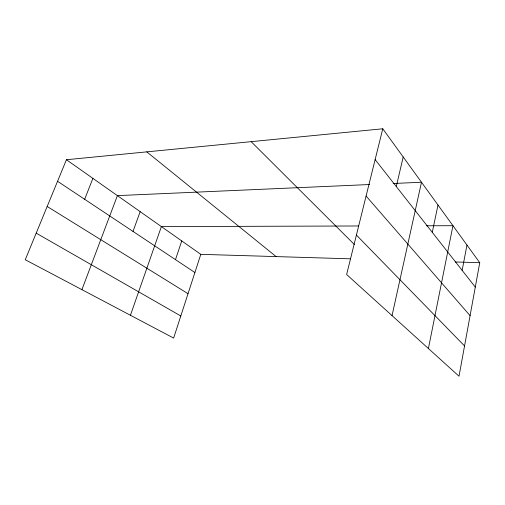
<?xml version="1.0" encoding="UTF-8"?>
<svg xmlns="http://www.w3.org/2000/svg" width="505" height="505" viewBox="0 0 505 505"><rect width="100%" height="100%" fill="white"/><g stroke="black" fill="none" stroke-linecap="round" stroke-linejoin="round"><path stroke-width="0.76" d="M382.777 128.781L479.75 262.701L459.02 376.219L346.626 274.518L382.777 128.781L66.426 159.731L25.25 259.74L173.638 338.079L200.794 254.337L66.426 159.731M462.144 270.352L466.967 245.051M428.41 348.519L452.953 225.697L426.491 225.779M432.274 232.332L437.993 205.036M392.038 315.606L421.492 182.242L393.155 183.492M396.286 186.528L403.192 156.967M175.475 259.633L181.762 240.935M130.435 315.272L161.385 226.587L358.638 225.981M133.011 231.416L140.175 211.658M81.911 289.655L117.406 195.624L369.628 184.527M84.651 199.286L92.895 178.366M200.794 254.337L350.388 258.819M455.321 261.969L479.75 262.701M36.202 233.146L180.803 315.978M47.18 206.482L188.03 293.695M57.551 181.282L194.892 272.53M146.785 151.866L276.14 256.597M251.168 141.659L354.365 244.515M356.41 235.077L464.549 345.944M366.093 196.041L470.079 315.657M375.133 159.605L475.293 287.092"/></g></svg>
